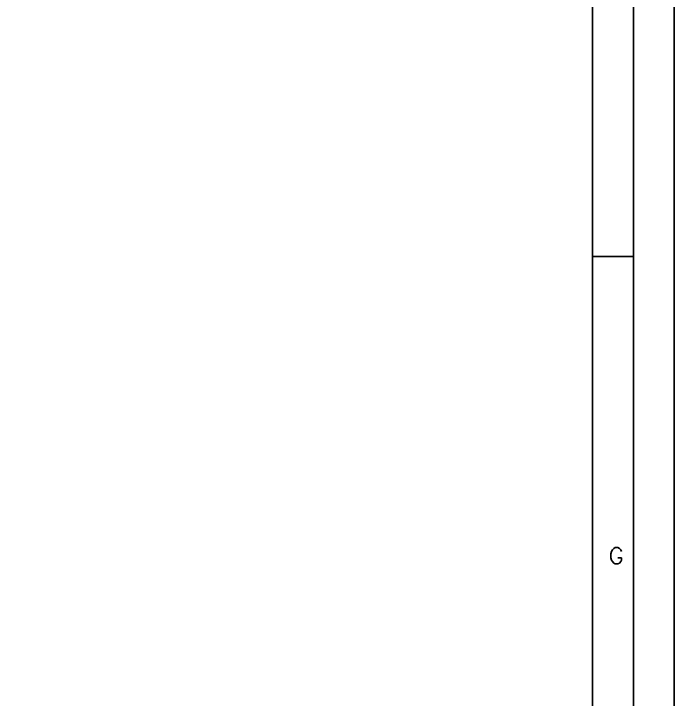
# Model space of a CAD drawing. Header units: millimetres. Extents: x 559 to 3993, y 623 to 920.
# Drawn here: x 1932.24 to 1972.57, y 672.52 to 714.37 of the extents above; entities that cross this region are included whole.
import ezdxf

# ---------------------------------------------------------------- set-up
doc = ezdxf.new("R2010")
doc.units = ezdxf.units.MM
doc.layers.add('FORMATO', color=7, linetype='Continuous')
doc.styles.add('PY', font='ROMANS.shx')

# ---------------------------------------------------------------- blocks, each defined once
blk = doc.blocks.new('MARCO-A1')
at = {"layer": 'FORMATO', "color": 5}
blk.add_line((831, 153.5), (836, 153.5), dxfattribs=at)
at = {"layer": 'FORMATO', "color": 1}
blk.add_lwpolyline([(0, 594), (841, 594), (841, 0), (0, 0)], close=True, dxfattribs=at)
at = {"layer": 'FORMATO', "color": 5}
blk.add_lwpolyline([(5, 589), (836, 589), (836, 5), (5, 5)], close=True, dxfattribs=at)
at = {"layer": 'FORMATO', "color": 8, "linetype": 'Continuous'}
blk.add_lwpolyline([(10, 584), (831, 584), (831, 10), (10, 10)], close=True, dxfattribs=at)
at = {"layer": 'FORMATO', "color": 1, "style": 'PY'}
blk.add_text('G', height=2, dxfattribs=at).set_placement((833, 115.917))

msp = doc.modelspace()

# ---------------------------------------------------------------- block references
at = {"xscale": 0.499409123998651, "yscale": 0.499409123998651, "zscale": 0.499409123998651}
msp.add_blockref('MARCO-A1', (1552.569, 622.89), dxfattribs=at)

doc.saveas('drawing.dxf')
